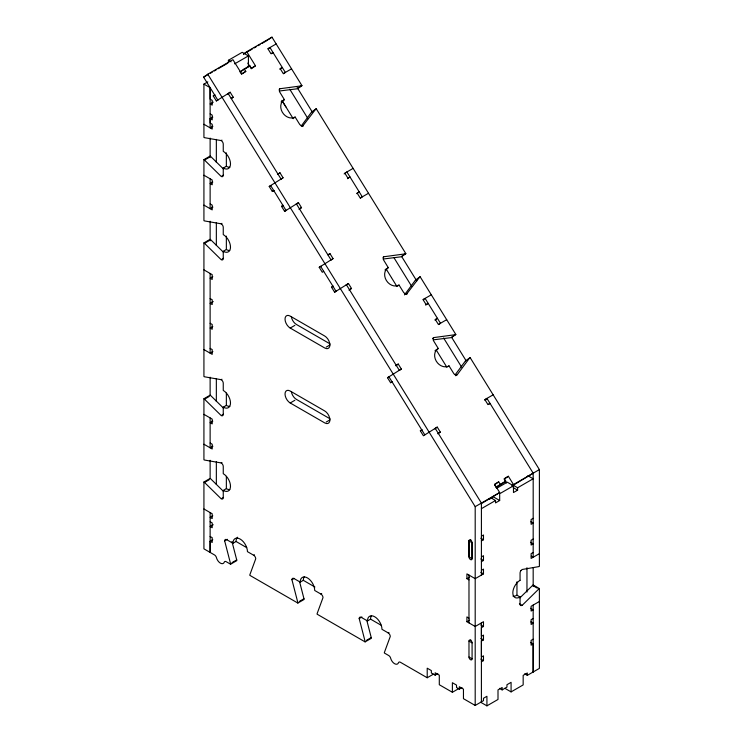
<?xml version="1.0" encoding="UTF-8"?>
<svg xmlns="http://www.w3.org/2000/svg" width="743" height="743" viewBox="0 0 743 743"><rect width="100%" height="100%" fill="white"/><g stroke="black" fill="none" stroke-linecap="round" stroke-linejoin="round"><path stroke-width="1.11" d="M223.42 408.065L210.724 395.601A2.926 1.69 60 0 0 210.13 395.165L203.926 398.75L203.926 459.806A2.944 1.7 60 0 0 204.511 460.047L221.182 462.935L221.953 462.49M223.42 168.958L210.724 156.494A2.926 1.69 60 0 0 210.13 156.049L203.926 159.634L203.926 220.69A2.935 1.69 60 0 0 204.511 220.931L221.182 223.819L221.953 223.374M207.799 81.869L203.926 84.098L203.926 137.436A2.944 1.7 60 0 0 204.511 137.678L221.182 140.566L221.953 140.121M212.795 539.724L210.139 541.266L210.13 552.42L210.13 512.568M203.926 84.098L210.13 87.693L210.13 99.153L212.201 100.351L212.201 105.135L210.139 103.936L213.241 102.144M468.982 540.95L468.982 556.897A2.192 1.272 60 0 0 470.533 559.581A2.192 1.272 60 0 0 472.084 558.69L472.084 542.743A2.192 1.272 60 0 0 470.533 540.059A2.192 1.272 60 0 0 468.982 540.95L468.982 556.897L472.084 558.69L472.084 542.743L468.982 540.95L470.848 539.873M480.712 702.265L486.925 705.85L486.925 696.284L483.479 698.281L483.479 700.668L475.195 705.451L475.195 506.652L207.771 74.216L232.94 59.681L241.661 73.78L245.803 71.393L244.271 68.904L249.787 65.718L251.329 68.198L255.471 65.811L246.75 51.713L271.966 37.15L301.946 85.631L297.785 88.556A2.926 2.387 54.8 0 1 297.126 88.798L279.452 90.999M481.408 701.866L481.408 622.903M530.511 642.444L533.177 643.977L533.177 671.978L533.177 605.071M524.642 673.827L527.307 675.359L539.39 668.394L539.39 588.567L533.177 584.982A2.926 1.69 -60 0 0 532.582 585.428L519.886 597.883M301.268 125.966L311.549 112.109A2.926 2.387 54.8 0 1 312.069 111.664M302.336 126.542L315.701 109.175A2.926 2.387 54.8 0 1 316.23 108.729L405.845 253.642L401.684 256.567A2.926 2.387 54.8 0 1 401.025 256.809L383.351 259.01M404.48 294.897L415.439 280.12A2.926 2.387 54.8 0 1 415.969 279.674M406.235 294.544L419.6 277.185A2.926 2.387 54.8 0 1 420.129 276.74L455.83 334.471L451.679 337.406A2.926 2.387 54.8 0 1 451.02 337.647L433.336 339.839M455.162 374.806L465.434 360.949A2.926 2.387 54.8 0 1 465.963 360.504M455.7 375.754L457.261 374.648L469.585 358.024A2.926 2.387 54.8 0 1 470.115 357.578L539.39 469.585L539.39 566.37A2.926 1.69 -60 0 1 538.796 566.612L522.134 569.5L521.001 570.54M512.986 596.127L513.627 596.192A10.263 5.925 -60 0 0 516.301 595.552L516.952 595.208L520.063 597L520.063 604.17A2.907 1.681 -60 0 0 521.001 605.629L522.134 605.369L538.796 589.013A2.926 1.69 -60 0 1 539.39 588.567M281.068 102.005L284.374 99.627L279.507 91.686L279.275 90.052A2.916 2.378 54.8 0 1 279.935 88.742L301.286 85.872A2.926 2.387 54.8 0 0 301.946 85.631M434.952 350.845L438.259 348.476L433.401 340.535L433.16 338.901A2.916 2.378 54.8 0 1 433.828 337.582L455.171 334.712A2.926 2.387 54.8 0 0 455.83 334.471M284.374 99.627L282.08 101.782A10.253 8.359 54.8 0 0 283.65 114.078A10.253 8.359 54.8 0 0 295.147 117.05L299.763 124.518L301.454 125.92A2.916 2.378 54.8 0 0 302.968 125.985L303.376 125.808M405.845 253.642A2.926 2.387 54.8 0 1 405.186 253.874L383.834 256.753A2.916 2.378 54.8 0 0 383.174 258.062L383.416 259.697L388.273 267.638L385.979 269.793A10.263 8.368 54.8 0 0 386.397 280.529A10.263 8.368 54.8 0 0 396 285.99L399.047 285.061L403.663 292.519L405.353 293.931A2.916 2.378 54.8 0 0 406.867 293.996L407.275 293.819M438.259 348.476L435.974 350.622A10.253 8.359 54.8 0 0 437.534 362.928A10.253 8.359 54.8 0 0 449.032 365.89L453.648 373.357A2.926 2.387 54.8 0 0 456.861 374.825L457.261 374.648M268.112 48.843L269.96 47.543L285.349 72.424L283.501 73.724M217.718 99.952L203.61 77.142L207.771 74.216M243.425 54.053L246.75 51.713M268.641 39.49L271.966 37.15M241.651 74.319L240.11 71.83L244.271 68.904M245.636 68.644L249.787 65.718M242.478 73.733L245.803 71.393M271.371 53.691L273.034 52.521L270.963 53.71L267.889 48.732L276.173 43.948M255.471 65.811L251.31 68.746L247.828 63.099M218.108 99.906L216.334 100.927L213.26 95.949L214.643 94.974M216.334 100.927L230.163 92.243L233.237 97.222L231.575 98.392M227.664 93.999L230.163 92.243M279.777 69.201L282.266 67.446L280.195 68.644L283.278 73.622L291.562 68.839M279.247 89.216L279.767 88.844M298.166 88.064L301.286 85.872M293.067 118.518L295.147 117.05M311.549 112.109L316.23 108.729M277.483 174.559L279.981 172.794L283.055 177.772L280.557 179.537M274.083 190.412L272.309 191.443L269.226 186.465L283.055 177.772M272.309 191.443L273.693 190.468M286.389 210.325L284.615 211.346L281.541 206.368L282.925 205.393M284.615 211.346L298.445 202.663L301.519 207.631L299.03 209.396M295.946 204.418L298.445 202.663M344.13 173.918L346.907 171.958L362.287 196.849L360.448 198.149M347.483 178.701L349.981 176.936L347.91 178.134L344.836 173.156L353.111 168.373M356.724 193.626L359.213 191.87L357.142 193.069L360.225 198.037L368.5 193.264M328.304 254.803L329.966 253.632L333.04 258.61L330.551 260.366M323.679 271.297L322.295 272.282L319.221 267.304L333.04 258.61M336.384 291.163L334.61 292.185L331.527 287.207L332.91 286.231M383.147 257.217L383.667 256.855M334.61 292.185L348.43 283.492L351.513 288.47L349.015 290.225M345.941 285.256L348.43 283.492M402.065 256.075L405.186 253.874M386.193 269.105L388.273 267.638M399.047 285.061L396.966 286.519L391.58 277.817M415.439 280.12L420.129 276.74M423.241 299.689L425.089 298.389L440.478 323.27L438.63 324.58M425.674 305.122L428.163 303.367L426.092 304.556L423.018 299.587L431.302 294.804M434.906 320.057L437.395 318.292L435.324 319.49L438.407 324.468L446.682 319.685M432.621 338.427L433.661 337.694M395.759 365.807L398.248 364.051L401.331 369.03L399.669 370.2M392.36 381.67L390.577 382.701L387.502 377.723L401.331 369.03M452.06 336.913L455.171 334.712M390.577 382.701L391.97 381.716M447.992 366.624L449.032 365.89M465.434 360.949L470.115 357.578M437.822 433.828L440.311 432.073L437.237 427.095L423.408 435.779L420.334 430.81L421.718 429.825M434.739 428.85L437.237 427.095M485.086 399.706L486.934 398.397L533.186 473.198L533.177 557.25L531.338 556.182M488.346 404.545L490.009 403.375L487.937 404.573L484.863 399.595L493.148 394.812M496.083 487.269L500.234 484.343L498.702 481.854L494.541 484.789L496.083 487.269L501.599 484.083L505.76 481.148L504.218 478.668L508.361 476.272L513.487 484.566L511.825 485.736M508.361 476.272L504.209 479.198L506.485 482.885M498.702 481.854L494.559 484.241L499.686 492.535L481.111 503.8M533.186 473.198L513.274 485.225M228.398 62.477L228.398 60.285L242.209 52.316L248.422 55.901L248.422 66.879M203.61 77.142L208.458 74.346M210.39 73.232L212.331 72.108M214.263 70.994L216.204 69.879M218.136 68.755L227.813 63.164M243.565 54.081L252.286 49.038M254.227 47.923L256.168 46.8M258.109 45.676L260.05 44.561M261.991 43.438L267.805 40.085M234.612 63.87L248.422 55.901M240.11 71.83L244.707 69.173M213.26 95.949L215.033 94.928M231.166 98.41L233.237 97.222M203.926 124.267L212.201 129.05L212.201 124.267L210.139 123.069L210.13 118.685L212.795 117.143M212.897 126.254L210.13 127.852L210.13 87.693M203.926 159.634A2.926 1.69 60 0 1 204.511 160.079L209.173 157.386M204.511 160.079L221.182 176.435A2.926 1.69 60 0 0 223.253 175.237L223.253 168.067L226.355 166.274A10.253 5.916 60 0 0 229.801 167.259M221.953 175.989L223.504 175.088M212.795 182.054L210.13 183.586L212.201 184.784L212.201 180.001L203.926 175.218M212.897 207.102L210.13 208.699L210.13 178.803M277.91 173.992L279.981 172.794M269.226 186.465L271 185.444M221.953 379.236L221.182 379.682L204.511 376.794A2.944 1.7 60 0 1 203.926 376.552L203.926 242.887L210.13 239.302A2.926 1.69 60 0 1 210.724 239.748L223.42 252.211M203.926 242.887A2.926 1.69 60 0 1 204.511 243.332L209.173 240.639M281.541 206.368L283.315 205.347M204.511 243.332L221.182 259.688A2.926 1.69 60 0 0 223.253 258.49L223.253 251.32L226.355 249.527A10.253 5.916 60 0 0 229.68 250.512M299.448 208.829L301.519 207.631M221.953 259.242L223.504 258.341M212.795 276.702L210.13 278.235L212.201 279.433L212.201 274.65L203.926 269.867M213.241 301.556L210.13 303.348L212.201 304.537L212.201 299.754L210.13 298.565M327.895 254.83L329.966 253.632M212.795 326.521L210.13 328.053L212.201 329.251L212.201 324.468L210.13 323.27M319.221 267.304L320.995 266.273M212.897 351.569L210.13 353.157L210.13 273.452M331.527 287.207L333.301 286.185M349.442 289.668L351.513 288.47M290.207 328.053L324.719 347.975A7.319 4.226 60 0 0 329.892 344.993A7.319 4.226 60 0 0 324.719 336.022L290.207 316.1A7.319 4.226 60 0 0 285.024 319.091A7.319 4.226 60 0 0 290.207 328.053L294.86 325.36M203.926 398.75A2.926 1.69 60 0 1 204.511 399.195L209.173 396.502M326.27 347.083L329.994 344.928M204.511 399.195L221.182 415.551A2.926 1.69 60 0 0 223.253 414.353L223.253 407.183L226.355 405.39A10.253 5.916 60 0 0 229.801 406.365M221.953 415.096L223.504 414.204M212.795 421.17L210.13 422.702L212.201 423.9L212.201 419.117L203.926 414.334M212.897 446.218L210.13 447.806L210.13 417.919M290.207 402.975L324.719 422.897A7.319 4.226 60 0 0 329.892 419.916A7.319 4.226 60 0 0 324.719 410.944L290.207 391.022A7.319 4.226 60 0 0 285.024 394.013A7.319 4.226 60 0 0 290.207 402.975L294.86 400.282M396.177 365.25L398.248 364.051M231.983 541.601L236.711 559.906A2.935 1.7 60 0 1 236.794 560.64L230.581 564.225L226.216 561.708A2.926 1.69 60 0 0 224.265 562.172A5.86 3.381 60 0 1 220.355 563.11A5.86 3.381 60 0 1 216.454 557.668A2.926 1.69 60 0 0 214.504 554.947L203.926 548.836L203.926 482.003L210.13 478.418A2.926 1.69 60 0 1 210.724 478.863L223.42 491.318M203.926 482.003A2.926 1.69 60 0 1 204.511 482.448L209.173 479.755M387.502 377.723L389.276 376.692M326.27 422.005L329.994 419.851M204.511 482.448L221.182 498.804A2.926 1.69 60 0 0 223.253 497.606L223.253 490.436L226.355 488.643A10.253 5.916 60 0 0 229.801 489.618M221.953 498.349L223.504 497.457M212.795 515.818L210.13 517.351L212.201 518.549L212.201 513.766L203.926 508.983M213.222 524.716L210.111 526.508L212.201 527.716L212.201 522.933L210.13 521.735M230.581 564.225A2.935 1.7 60 0 0 230.497 563.491L224.665 540.885L227.386 539.316M420.334 430.81L422.108 429.779M224.665 540.885A2.926 1.69 60 0 1 226.736 539.687L232.949 543.272L236.051 541.48A10.253 5.916 60 0 1 237.584 537.226M484.938 400.263L486.721 399.232M438.24 433.262L440.311 432.073M232.048 562.6L236.711 559.906M232.949 543.272A10.253 5.916 60 0 1 240.193 539.093A10.253 5.916 60 0 1 247.447 551.64L253.651 555.235L254.431 554.78M299.531 581.518L303.971 598.747A2.944 1.7 60 0 1 304.063 599.48L297.85 603.065A2.944 1.7 60 0 0 297.767 602.332L291.934 579.716L294.256 578.379M291.934 579.716A2.926 1.69 60 0 1 293.996 578.528L300.209 582.113L303.32 580.32A10.253 5.916 60 0 1 304.193 576.837M500.234 484.343L505.76 481.148M299.318 601.431L303.971 598.747M496.417 488.448L507.265 482.179L513.478 485.773L513.478 492.544L517.62 490.157L517.62 487.761L533.177 478.78L527.846 475.706M300.209 582.113A10.253 5.916 60 0 1 307.463 577.924A10.253 5.916 60 0 1 314.707 590.481L320.92 594.066L321.7 593.62M475.195 506.652L499.686 492.535M513.487 484.566L539.39 469.585M489.321 499.324L493.463 496.928L499.677 500.513L499.677 493.742L513.478 485.773M481.408 508.667L495.535 500.513L495.535 502.909L499.677 500.513M481.408 536.167L483.479 534.979L483.479 539.752L481.408 540.95M366.801 620.349L371.24 637.578A2.944 1.7 60 0 1 371.324 638.311L365.11 641.896A2.944 1.7 60 0 0 365.027 641.163L359.194 618.557L361.915 616.987M533.177 518.335L531.106 519.533L531.106 524.317L533.177 523.118L530.846 521.772M359.194 618.557A2.926 1.69 60 0 1 361.265 617.359L367.479 620.944L370.581 619.151A10.253 5.916 60 0 1 371.454 615.678M481.408 556.897L483.479 555.699L483.479 560.482L481.408 561.671M533.177 539.065L531.106 540.254L531.106 545.037L533.177 543.848L530.511 542.306M481.408 570.299L483.479 569.101L483.479 573.884L475.195 578.667L466.91 573.884L466.91 578.667L469.576 577.125M366.578 640.271L371.24 637.578M367.479 620.944A10.253 5.916 60 0 1 374.723 616.764A10.253 5.916 60 0 1 381.976 629.312L388.19 632.906L388.96 632.451M533.177 552.467L531.106 553.656L531.106 558.439L539.39 553.665M468.982 618.12L466.91 616.922L466.91 621.705L469.576 620.173M466.91 621.705L475.195 626.488L483.479 621.705L483.479 626.488L481.408 627.686L481.408 636.305L483.479 635.107L483.479 639.89L481.408 641.088L481.408 657.026L483.479 655.837L483.479 660.611L481.408 661.809M470.848 640.011L468.982 641.088L468.982 657.026A2.192 1.272 60 0 0 470.533 659.719A2.192 1.272 60 0 0 472.084 658.818L472.084 642.881A2.192 1.272 60 0 0 470.533 640.187A2.192 1.272 60 0 0 468.982 641.088L472.084 642.881M539.39 601.486L531.106 606.269L531.106 611.043L533.177 609.854L530.511 608.313M388.19 632.906A2.926 1.69 60 0 1 390.261 636.491L384.428 652.363A2.926 1.69 60 0 0 384.335 652.995L388.7 655.521A2.926 1.69 60 0 1 390.66 658.242A5.86 3.381 60 0 0 394.561 663.685A5.86 3.381 60 0 0 398.471 662.747A2.926 1.69 60 0 1 400.421 662.282L427.216 677.755L433.429 674.17M533.177 618.473L531.106 619.671L531.106 624.454L533.177 623.256L531.626 622.355M427.216 677.755L427.216 668.189L431.358 670.585L431.358 672.972L435.157 675.164L437.822 673.632M533.177 639.194L531.106 640.392L531.106 645.175L533.177 643.977M435.157 675.164L435.157 672.777L439.299 675.164L439.299 684.73L452.385 692.281L458.598 688.696M452.385 692.281L452.385 682.715L456.527 685.111L456.527 687.498L459.313 689.114L461.979 687.572M499.482 688.352L502.147 689.894L506.949 687.117L506.949 684.73L511.082 682.334L511.082 691.9L504.878 688.315M486.925 705.85L498.005 699.46L498.005 689.894L502.147 687.498L502.147 689.894M511.082 691.9L523.165 684.925L523.165 675.359L527.307 672.972L527.307 675.359M228.398 60.285L231.064 61.818M210.139 113.902L212.201 115.1L212.201 119.883L210.13 118.685M210.13 203.916L212.201 205.114L212.201 209.888L203.926 205.114M329.938 343.823L296.42 324.468A7.319 4.226 60 0 1 291.34 316.713M513.181 485.198L517.62 487.761M513.181 487.594L517.62 490.157M491.095 497.949L495.535 500.513M210.13 348.374L212.201 349.572L212.201 354.355L203.926 349.572M329.938 418.746L296.42 399.39A7.319 4.226 60 0 1 291.34 391.635M480.814 538.22L483.479 539.752M532.582 585.428L537.245 588.112M480.814 558.94L483.479 560.482M480.814 572.342L483.479 573.884M519.413 603.799L522.134 605.369M466.91 578.667L468.982 579.865M530.846 621.91L533.177 623.256M210.13 443.023L212.201 444.221L212.201 449.004L203.926 444.221M480.814 624.947L483.479 626.488M480.814 638.358L483.479 639.89M480.814 659.078L483.479 660.611M468.982 657.026L472.084 658.818M236.051 541.48L246.685 547.619M303.32 580.32L314.911 587.016M370.581 619.151L381.215 625.29M210.111 536.465L212.201 537.672L212.201 542.455L210.139 541.266M297.85 603.065L249.806 575.323A2.926 1.69 60 0 1 249.889 574.692L255.722 558.82A2.926 1.69 60 0 0 253.651 555.235M365.11 641.896L317.075 614.164A2.926 1.69 60 0 1 317.159 613.523L322.991 597.651A2.926 1.69 60 0 0 320.92 594.066M475.195 705.451L463.456 698.68L463.456 689.114L459.313 686.718L459.313 689.114M297.172 87.572L312.394 112.184M401.526 256.316L416.758 280.938M451.605 337.285L465.982 360.541M289.742 89.188L308.011 118.722M394.096 257.932L411.761 286.492M443.59 337.963L461.57 367.042M281.866 100.379L293.216 118.694M282.294 101.094L285.888 106.899M436.187 349.944L446.952 367.358M228.092 93.432L280.984 178.97M296.373 203.851L330.969 259.809M346.359 284.69L399.26 370.228M435.166 428.293L481.418 503.085L481.408 575.082M270.619 185.49L285.999 210.371M320.604 266.319L335.994 291.21M388.886 376.738L424.792 434.804M386.091 268.892L391.44 277.585M533.177 567.606L533.177 586.162M526.963 567.717L526.963 592.06M520.063 580.264L520.063 573.085A2.944 1.7 -60 0 1 521.01 570.522M516.952 581.815L516.952 595.208M468.982 575.082L468.982 622.903M226.355 152.882L226.355 166.274M226.355 236.135L226.355 249.527M226.355 393.112L226.355 405.39M226.355 476.365L226.355 488.643M216.343 139.396L216.343 162.392M216.343 222.538L216.343 245.543M216.343 378.503L216.343 401.499M216.343 461.589L216.343 484.482M210.13 138.105L210.13 157.655M210.13 221.256L210.13 240.806M210.13 377.221L210.13 395.62M210.13 460.298L210.13 478.603M384.967 270.006A10.272 8.377 54.8 0 1 385.561 269.514M221.182 140.566A2.926 1.69 60 0 1 223.253 144.151L223.253 151.331A10.253 5.916 60 0 1 230.497 163.878A10.253 5.916 60 0 1 223.253 168.067M221.182 223.819A2.926 1.69 60 0 1 223.253 227.404L223.253 234.584A10.253 5.916 60 0 1 230.497 247.131A10.253 5.916 60 0 1 223.253 251.32M221.182 379.682A2.926 1.69 60 0 1 223.253 383.267L223.253 390.437A10.253 5.916 60 0 1 230.497 402.994A10.253 5.916 60 0 1 223.253 407.183M221.182 462.935A2.926 1.69 60 0 1 223.253 466.52L223.253 473.69A10.253 5.916 60 0 1 230.497 486.247A10.253 5.916 60 0 1 223.253 490.436M520.063 597A10.226 5.898 -60 0 1 512.828 592.83A10.226 5.898 -60 0 1 520.054 580.311"/></g></svg>
